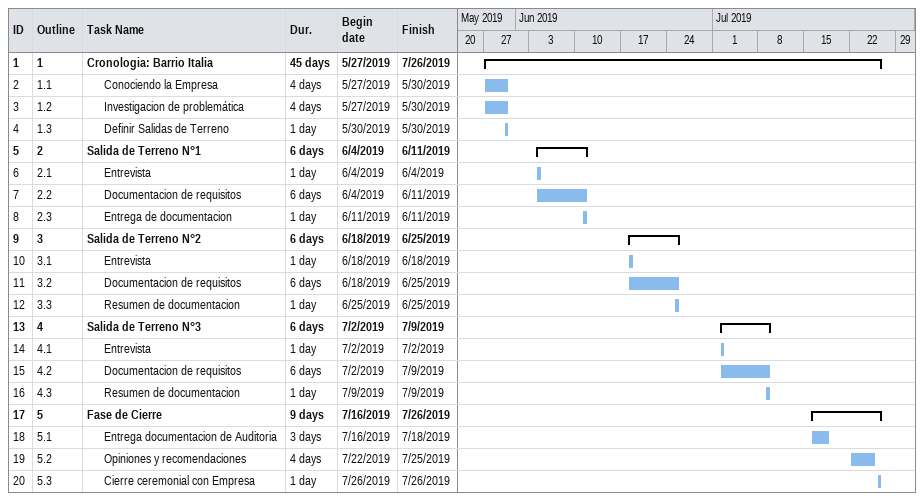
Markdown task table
| ID | WBS | Task | Duration | Start | Finish |
|---|---|---|---|---|---|
| 1 | 1 | **Cronologia: Barrio Italia** | 45d | 2019-05-27 | 2019-07-26 |
| 2 | 1.1 | Conociendo la Empresa | 4d | 2019-05-27 | 2019-05-30 |
| 3 | 1.2 | Investigacion de problemática | 4d | 2019-05-27 | 2019-05-30 |
| 4 | 1.3 | Definir Salidas de Terreno | 1d | 2019-05-30 | 2019-05-30 |
| 5 | 2 | **Salida de Terreno N°1** | 6d | 2019-06-04 | 2019-06-11 |
| 6 | 2.1 | Entrevista | 1d | 2019-06-04 | 2019-06-04 |
| 7 | 2.2 | Documentacion de requisitos | 6d | 2019-06-04 | 2019-06-11 |
| 8 | 2.3 | Entrega de documentacion | 1d | 2019-06-11 | 2019-06-11 |
| 9 | 3 | **Salida de Terreno N°2** | 6d | 2019-06-18 | 2019-06-25 |
| 10 | 3.1 | Entrevista | 1d | 2019-06-18 | 2019-06-18 |
| 11 | 3.2 | Documentacion de requisitos | 6d | 2019-06-18 | 2019-06-25 |
| 12 | 3.3 | Resumen de documentacion | 1d | 2019-06-25 | 2019-06-25 |
| 13 | 4 | **Salida de Terreno N°3** | 6d | 2019-07-02 | 2019-07-09 |
| 14 | 4.1 | Entrevista | 1d | 2019-07-02 | 2019-07-02 |
| 15 | 4.2 | Documentacion de requisitos | 6d | 2019-07-02 | 2019-07-09 |
| 16 | 4.3 | Resumen de documentacion | 1d | 2019-07-09 | 2019-07-09 |
| 17 | 5 | **Fase de Cierre** | 9d | 2019-07-16 | 2019-07-26 |
| 18 | 5.1 | Entrega documentacion de Auditoria | 3d | 2019-07-16 | 2019-07-18 |
| 19 | 5.2 | Opiniones y recomendaciones | 4d | 2019-07-22 | 2019-07-25 |
| 20 | 5.3 | Cierre ceremonial con Empresa | 1d | 2019-07-26 | 2019-07-26 |
